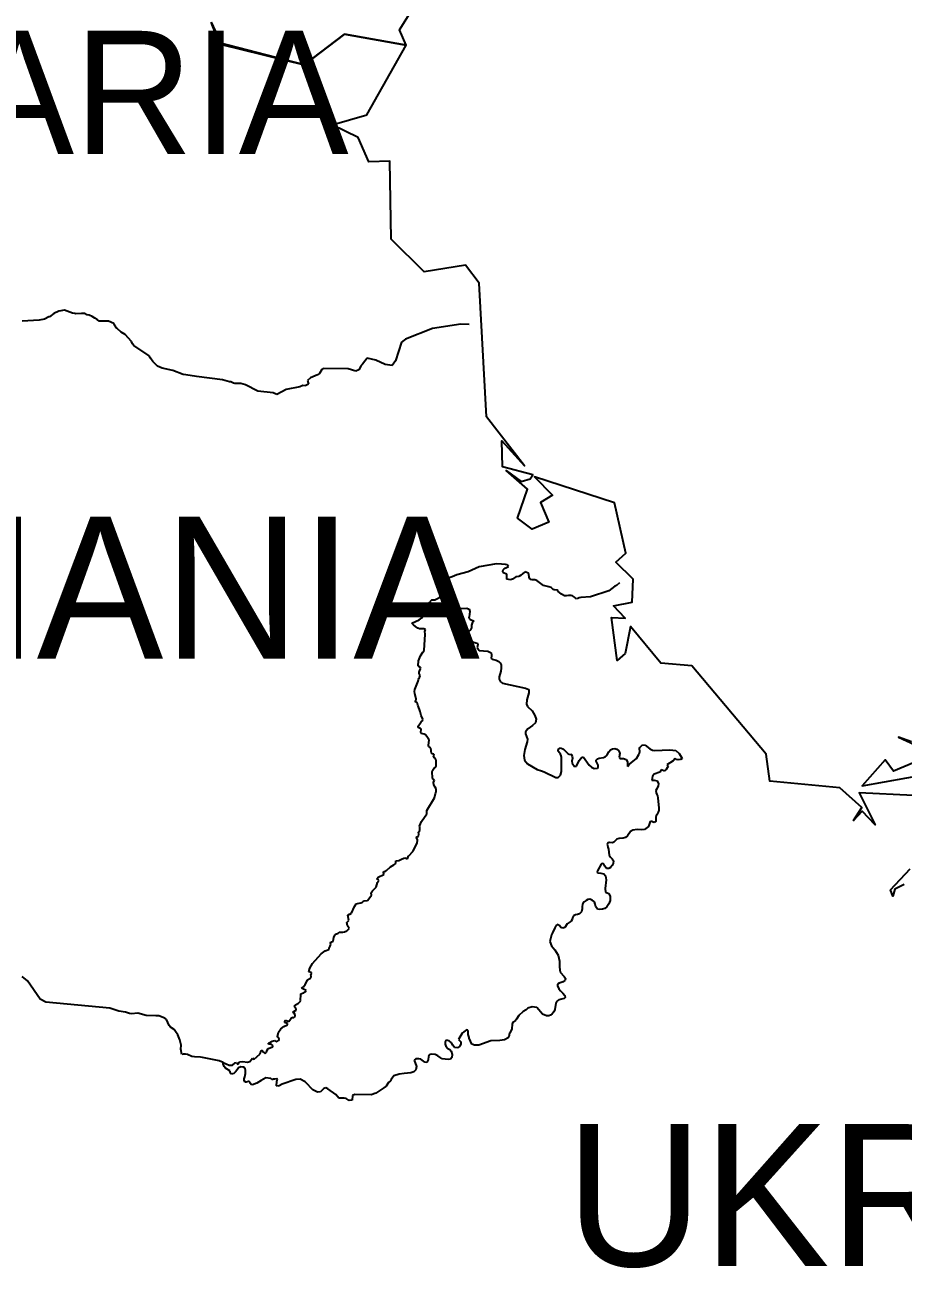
# Model space of a CAD drawing. Header units: metres. Extents: x 0 to 1325, y -1 to 773.
# Drawn here: x 754.88 to 779.62, y 187.8 to 222.82 of the extents above; entities that cross this region are included whole.
import ezdxf
from ezdxf.enums import TextEntityAlignment as Align

# ---------------------------------------------------------------- set-up
doc = ezdxf.new("R2010")
doc.units = ezdxf.units.M

msp = doc.modelspace()

# ---------------------------------------------------------------- linework, layer by layer
at = {"layer": 'CUT'}
for points in [[(760.13, 222.898), (760.42, 222.268), (762.75, 221.688), (763.89, 222.558), (765.62, 222.248), (765.44, 222.678), (765.44, 222.678), (766.41, 224.248)], [(779.91, 201.108), (778.38, 201.188), (778.83, 200.288), (778.47, 200.668), (778.22, 200.408), (778.46, 200.778), (777.84, 201.328), (775.87, 201.518), (775.76, 202.278), (773.67, 204.768), (772.8, 204.838), (771.94, 205.868), (771.79, 205.108), (771.57, 204.918), (771.41, 206.128), (771.79, 206.108), (771.46, 206.458), (771.99, 206.558), (772.02, 207.208), (771.53, 207.688), (771.81, 207.938), (771.49, 209.358), (769.24, 210.088), (769.75, 209.568), (769.41, 209.368), (769.64, 208.808), (769.17, 208.618), (768.76, 208.928), (769.04, 209.738), (768.44, 210.268), (768.86, 209.958), (769.12, 210.028), (769.19, 210.148), (768.34, 210.368), (768.32, 211.098), (768.96, 210.398), (767.89, 211.778), (767.68, 215.538), (767.3, 216.048), (766.13, 215.858), (765.2, 216.778), (765.16, 218.978), (764.57, 218.958), (764.27, 219.648), (763.54, 219.998), (764.52, 220.288), (765.62, 222.248), (763.89, 222.558), (762.75, 221.688), (760.36, 222.308), (760.13, 222.898)], [(779.86, 202.628), (779.49, 202.758), (780.51, 202.288), (779.35, 201.798), (779.12, 202.118), (778.47, 201.388), (781.61, 201.948)], [(779.65, 198.608), (779.39, 198.478), (779.33, 198.278), (779.27, 198.458), (779.82, 199.048)]]:
    msp.add_lwpolyline(points, dxfattribs=at)
at = {"layer": 'SCORE'}
for points in [[(755.7, 214.688), (755.58, 214.598)], [(755.84, 214.758), (755.7, 214.688)], [(756, 214.778), (755.84, 214.758)], [(756.08, 214.758), (756, 214.778)], [(756.23, 214.698), (756.08, 214.758)], [(756.29, 214.688), (756.23, 214.698)], [(756.31, 214.678), (756.29, 214.688)], [(756.48, 214.688), (756.31, 214.678)], [(756.56, 214.688), (756.48, 214.688)], [(756.63, 214.648), (756.56, 214.688)], [(755.29, 214.498), (754.81, 214.468)], [(755.44, 214.528), (755.29, 214.498)], [(755.56, 214.598), (755.44, 214.528)], [(755.58, 214.598), (755.56, 214.598)], [(756.7, 214.638), (756.63, 214.648)], [(756.78, 214.608), (756.7, 214.638)], [(756.86, 214.558), (756.78, 214.608)], [(756.92, 214.518), (756.86, 214.558)], [(756.98, 214.468), (756.92, 214.518)], [(757.21, 214.468), (756.98, 214.468)], [(757.24, 214.468), (757.21, 214.468)], [(757.39, 214.408), (757.24, 214.468)], [(757.47, 214.278), (757.39, 214.408)], [(767.16, 214.388), (766.37, 214.268)], [(767.4, 214.378), (767.16, 214.388)], [(757.48, 214.268), (757.47, 214.278)], [(757.6, 214.158), (757.48, 214.268)], [(757.71, 214.098), (757.6, 214.158)], [(757.89, 213.898), (757.71, 214.098)], [(765.61, 213.968), (765.49, 213.878)], [(766.37, 214.268), (765.61, 213.968)], [(757.92, 213.838), (757.89, 213.898)], [(757.95, 213.788), (757.92, 213.838)], [(758.39, 213.498), (757.95, 213.788)], [(765.49, 213.878), (765.32, 213.358)], [(758.42, 213.428), (758.39, 213.498)], [(758.49, 213.338), (758.42, 213.428)], [(758.62, 213.208), (758.49, 213.338)], [(764.53, 213.428), (764.39, 213.258)], [(764.77, 213.378), (764.53, 213.428)], [(765.03, 213.248), (764.77, 213.378)], [(765.32, 213.358), (765.23, 213.228)], [(758.75, 213.148), (758.62, 213.208)], [(759.05, 213.078), (758.75, 213.148)], [(759.34, 212.968), (759.05, 213.078)], [(759.42, 212.958), (759.34, 212.968)], [(759.72, 212.918), (759.42, 212.958)], [(760.45, 212.818), (759.72, 212.918)], [(763.13, 212.958), (762.93, 212.878)], [(763.18, 212.998), (763.13, 212.958)], [(763.25, 213.108), (763.18, 212.998)], [(763.29, 213.138), (763.25, 213.108)], [(763.99, 213.128), (763.29, 213.138)], [(764.21, 213.068), (763.99, 213.128)], [(764.29, 213.098), (764.21, 213.068)], [(764.36, 213.228), (764.29, 213.098)], [(764.39, 213.258), (764.36, 213.228)], [(765.23, 213.228), (765.03, 213.248)], [(760.58, 212.778), (760.45, 212.818)], [(760.65, 212.768), (760.58, 212.778)], [(760.69, 212.768), (760.65, 212.768)], [(760.76, 212.728), (760.69, 212.768)], [(760.8, 212.718), (760.76, 212.728)], [(760.97, 212.718), (760.8, 212.718)], [(761.1, 212.678), (760.97, 212.718)], [(761.45, 212.498), (761.1, 212.678)], [(762.63, 212.618), (762.24, 212.548)], [(762.71, 212.658), (762.63, 212.618)], [(762.8, 212.648), (762.71, 212.658)], [(762.87, 212.698), (762.8, 212.658)], [(762.8, 212.658), (762.8, 212.648)], [(762.93, 212.878), (762.85, 212.798)], [(762.85, 212.798), (762.87, 212.698)], [(761.88, 212.458), (761.45, 212.498)], [(761.98, 212.408), (761.88, 212.458)], [(762.24, 212.548), (761.98, 212.408)], [(767.05, 207.328), (766.92, 207.268)], [(767.37, 207.408), (767.05, 207.328)], [(767.68, 207.548), (767.37, 207.408)], [(768.17, 207.638), (767.68, 207.548)], [(768.31, 207.628), (768.17, 207.638)], [(768.42, 207.618), (768.31, 207.628)], [(768.35, 207.428), (768.36, 207.468)], [(768.36, 207.388), (768.35, 207.428)], [(768.36, 207.468), (768.38, 207.498)], [(768.46, 207.348), (768.36, 207.388)], [(768.38, 207.498), (768.41, 207.518)], [(768.41, 207.518), (768.51, 207.558)], [(768.47, 207.608), (768.42, 207.618)], [(768.46, 207.278), (768.46, 207.348)], [(768.51, 207.558), (768.47, 207.608)], [(768.91, 207.368), (768.84, 207.308)], [(768.98, 207.408), (768.91, 207.368)], [(769.06, 207.378), (768.98, 207.408)], [(769.08, 207.348), (769.06, 207.378)], [(769.09, 207.258), (769.08, 207.348)], [(766.7, 207.088), (766.59, 206.838)], [(766.77, 207.208), (766.7, 207.088)], [(766.86, 207.248), (766.77, 207.208)], [(766.92, 207.268), (766.86, 207.248)], [(768.46, 207.208), (768.46, 207.278)], [(768.56, 207.188), (768.46, 207.208)], [(768.62, 207.208), (768.56, 207.188)], [(768.71, 207.268), (768.62, 207.208)], [(768.8, 207.278), (768.71, 207.268)], [(768.84, 207.308), (768.8, 207.278)], [(769.11, 207.218), (769.09, 207.258)], [(769.14, 207.198), (769.11, 207.218)], [(769.17, 207.188), (769.14, 207.198)], [(769.25, 207.188), (769.17, 207.188)], [(769.3, 207.168), (769.25, 207.188)], [(769.49, 207.028), (769.3, 207.168)], [(769.64, 206.988), (769.49, 207.028)], [(769.71, 206.968), (769.64, 206.988)], [(769.76, 206.918), (769.71, 206.968)], [(771.5, 207.008), (771.33, 206.878)], [(771.55, 207.028), (771.5, 207.008)], [(771.63, 207.098), (771.55, 207.028)], [(766.34, 206.618), (766.29, 206.568)], [(766.35, 206.618), (766.34, 206.618)], [(766.43, 206.618), (766.35, 206.618)], [(766.54, 206.668), (766.43, 206.618)], [(766.61, 206.748), (766.54, 206.668)], [(766.59, 206.838), (766.61, 206.748)], [(769.79, 206.908), (769.76, 206.918)], [(769.88, 206.898), (769.79, 206.908)], [(769.9, 206.888), (769.88, 206.898)], [(769.91, 206.858), (769.9, 206.888)], [(769.94, 206.828), (769.91, 206.858)], [(770, 206.778), (769.94, 206.828)], [(770.08, 206.738), (770, 206.778)], [(770.14, 206.738), (770.08, 206.738)], [(770.2, 206.748), (770.14, 206.738)], [(770.27, 206.748), (770.2, 206.748)], [(770.31, 206.738), (770.27, 206.748)], [(770.34, 206.718), (770.31, 206.738)], [(770.37, 206.698), (770.34, 206.718)], [(770.39, 206.668), (770.37, 206.698)], [(770.42, 206.648), (770.39, 206.668)], [(770.46, 206.658), (770.42, 206.648)], [(770.5, 206.678), (770.46, 206.658)], [(770.54, 206.688), (770.5, 206.678)], [(770.82, 206.708), (770.54, 206.688)], [(771.33, 206.878), (770.82, 206.708)], [(766.16, 206.268), (766.17, 206.418)], [(766.16, 206.258), (766.16, 206.268)], [(766.17, 206.418), (766.19, 206.468)], [(766.19, 206.468), (766.29, 206.568)], [(766.29, 206.568), (766.3, 206.538)], [(766.3, 206.538), (766.32, 206.478)], [(766.32, 206.478), (766.35, 206.428)], [(766.35, 206.428), (766.36, 206.428)], [(766.36, 206.428), (766.55, 206.298)], [(766.55, 206.298), (766.81, 206.318)], [(766.81, 206.318), (767.09, 206.378)], [(767.09, 206.378), (767.33, 206.388)], [(767.33, 206.388), (767.4, 206.358)], [(767.4, 206.358), (767.42, 206.298)], [(767.42, 206.298), (767.4, 206.148)], [(765.78, 205.968), (765.99, 206.058)], [(765.83, 205.918), (765.78, 205.968)], [(765.89, 205.868), (765.83, 205.918)], [(765.99, 206.058), (766.07, 206.118)], [(766.07, 206.118), (766.14, 206.218)], [(766.14, 206.218), (766.15, 206.248)], [(766.15, 206.248), (766.16, 206.258)], [(767.4, 206.148), (767.39, 206.138)], [(767.39, 206.138), (767.39, 206.128)], [(767.39, 206.128), (767.41, 206.088)], [(767.41, 206.088), (767.43, 206.068)], [(767.43, 206.068), (767.53, 206.028)], [(767.48, 205.968), (767.46, 205.908)], [(767.53, 206.028), (767.48, 205.968)], [(765.95, 205.828), (765.89, 205.868)], [(766, 205.808), (765.95, 205.828)], [(766.12, 205.808), (766, 205.808)], [(766.17, 205.788), (766.12, 205.808)], [(766.13, 205.198), (766.16, 205.658)], [(766.15, 205.728), (766.17, 205.788)], [(766.16, 205.658), (766.15, 205.728)], [(767.33, 205.708), (767.3, 205.668)], [(767.3, 205.668), (767.33, 205.618)], [(767.39, 205.738), (767.33, 205.708)], [(767.33, 205.618), (767.41, 205.508)], [(767.44, 205.778), (767.39, 205.738)], [(767.46, 205.838), (767.44, 205.778)], [(767.46, 205.908), (767.46, 205.838)], [(767.41, 205.508), (767.45, 205.468)], [(767.45, 205.468), (767.52, 205.428)], [(767.52, 205.428), (767.62, 205.398)], [(767.62, 205.398), (767.64, 205.368)], [(767.63, 205.318), (767.62, 205.278)], [(767.62, 205.278), (767.68, 205.198)], [(767.64, 205.368), (767.63, 205.318)], [(765.96, 204.768), (765.97, 204.908)], [(765.97, 204.908), (766.03, 205.048)], [(766.03, 205.048), (766.09, 205.148)], [(766.09, 205.148), (766.13, 205.198)], [(767.68, 205.198), (767.92, 205.178)], [(767.92, 205.178), (768.02, 205.128)], [(768.02, 205.128), (768.03, 205.078)], [(768.03, 205.028), (768.02, 204.988)], [(768.02, 204.988), (768.02, 204.968)], [(768.02, 204.968), (768.05, 204.948)], [(768.03, 205.078), (768.03, 205.028)], [(768.05, 204.948), (768.16, 204.928)], [(768.16, 204.928), (768.23, 204.888)], [(768.23, 204.888), (768.27, 204.848)], [(765.98, 204.748), (765.96, 204.768)], [(766.03, 204.718), (765.98, 204.748)], [(765.99, 204.588), (766, 204.618)], [(765.99, 204.548), (765.99, 204.588)], [(766.01, 204.508), (765.99, 204.548)], [(766, 204.618), (766.03, 204.678)], [(766.04, 204.688), (766.03, 204.718)], [(766.03, 204.678), (766.04, 204.688)], [(768.29, 204.618), (768.24, 204.458)], [(768.27, 204.848), (768.3, 204.788)], [(768.3, 204.698), (768.29, 204.618)], [(768.3, 204.788), (768.3, 204.698)], [(765.87, 204.098), (765.96, 204.328)], [(765.96, 204.328), (765.97, 204.378)], [(765.97, 204.378), (765.98, 204.408)], [(765.98, 204.408), (766, 204.438)], [(766, 204.438), (766.02, 204.478)], [(766.02, 204.478), (766.01, 204.508)], [(768.24, 204.458), (768.24, 204.388)], [(768.24, 204.388), (768.28, 204.318)], [(768.28, 204.318), (768.34, 204.278)], [(768.34, 204.278), (768.99, 204.138)], [(765.86, 204.038), (765.87, 204.098)], [(765.87, 203.988), (765.86, 204.038)], [(765.91, 203.828), (765.87, 203.988)], [(765.91, 203.798), (765.91, 203.828)], [(768.99, 204.138), (769.08, 204.098)], [(769.08, 204.008), (769.02, 203.808)], [(769.08, 204.098), (769.08, 204.008)], [(765.89, 203.788), (765.91, 203.798)], [(765.89, 203.768), (765.89, 203.788)], [(765.9, 203.738), (765.89, 203.768)], [(765.93, 203.728), (765.9, 203.738)], [(765.95, 203.658), (765.93, 203.728)], [(765.96, 203.638), (765.95, 203.658)], [(766.02, 203.478), (765.96, 203.638)], [(766.05, 203.368), (766.02, 203.478)], [(769.02, 203.808), (769.01, 203.688)], [(769.01, 203.688), (769.04, 203.618)], [(769.04, 203.618), (769.17, 203.498)], [(769.17, 203.498), (769.25, 203.368)], [(765.96, 203.068), (766.03, 203.158)], [(766.03, 203.158), (766.05, 203.188)], [(766.09, 203.258), (766.05, 203.368)], [(766.05, 203.188), (766.08, 203.218)], [(766.08, 203.218), (766.09, 203.258)], [(769.27, 203.158), (769.18, 203.088)], [(769.25, 203.368), (769.29, 203.258)], [(769.29, 203.258), (769.27, 203.158)], [(765.96, 203.028), (765.96, 203.068)], [(766, 203.008), (765.96, 203.028)], [(766.04, 202.998), (766, 203.008)], [(766.05, 202.968), (766.04, 202.998)], [(766.04, 202.898), (766.05, 202.968)], [(766.05, 202.858), (766.04, 202.898)], [(766.09, 202.848), (766.05, 202.858)], [(766.13, 202.838), (766.09, 202.848)], [(766.17, 202.818), (766.13, 202.838)], [(766.21, 202.778), (766.17, 202.818)], [(766.26, 202.688), (766.21, 202.778)], [(769.05, 202.988), (768.99, 202.908)], [(768.99, 202.908), (768.99, 202.848)], [(768.99, 202.848), (769.01, 202.778)], [(769.01, 202.778), (769.04, 202.698)], [(769.18, 203.088), (769.05, 202.988)], [(766.25, 202.518), (766.26, 202.608)], [(766.26, 202.488), (766.25, 202.518)], [(766.27, 202.668), (766.26, 202.688)], [(766.26, 202.608), (766.27, 202.668)], [(766.3, 202.468), (766.26, 202.488)], [(766.32, 202.448), (766.3, 202.468)], [(766.34, 202.308), (766.32, 202.448)], [(769.03, 202.628), (768.97, 202.408)], [(769.04, 202.698), (769.03, 202.628)], [(769.91, 202.408), (769.97, 202.458)], [(769.97, 202.458), (770.06, 202.418)], [(770.06, 202.418), (770.19, 202.288)], [(771.38, 202.398), (771.44, 202.428)], [(771.44, 202.428), (771.5, 202.438)], [(771.5, 202.438), (771.56, 202.418)], [(771.56, 202.418), (771.61, 202.368)], [(772.2, 202.438), (772.21, 202.468)], [(772.21, 202.348), (772.2, 202.438)], [(772.21, 202.468), (772.28, 202.538)], [(772.28, 202.538), (772.36, 202.528)], [(772.36, 202.528), (772.49, 202.428)], [(772.49, 202.428), (772.56, 202.388)], [(766.36, 202.288), (766.34, 202.308)], [(766.39, 202.278), (766.36, 202.288)], [(766.4, 202.278), (766.39, 202.278)], [(766.39, 202.188), (766.41, 202.248)], [(766.44, 202.168), (766.39, 202.188)], [(766.41, 202.248), (766.4, 202.278)], [(766.46, 202.128), (766.44, 202.168)], [(766.47, 202.088), (766.46, 202.128)], [(766.47, 201.948), (766.47, 202.088)], [(768.97, 202.408), (768.94, 202.238)], [(768.94, 202.238), (768.96, 202.108)], [(768.96, 202.108), (769.04, 202.008)], [(769.91, 202.358), (769.91, 202.408)], [(769.94, 202.318), (769.91, 202.358)], [(769.97, 202.278), (769.94, 202.318)], [(769.99, 202.228), (769.97, 202.278)], [(770, 202.178), (769.99, 202.228)], [(770, 201.788), (770, 202.178)], [(770.19, 202.288), (770.23, 202.268)], [(770.23, 202.268), (770.26, 202.278)], [(770.26, 202.278), (770.28, 202.268)], [(770.28, 202.268), (770.3, 202.208)], [(770.31, 202.168), (770.29, 202.078)], [(770.29, 202.078), (770.3, 202.018)], [(770.3, 202.208), (770.31, 202.168)], [(770.42, 201.938), (770.5, 202.098)], [(770.5, 202.098), (770.57, 202.188)], [(770.57, 202.188), (770.62, 202.188)], [(770.62, 202.188), (770.78, 201.968)], [(770.98, 202.108), (771.01, 202.148)], [(770.98, 202.078), (770.98, 202.108)], [(770.99, 202.038), (770.98, 202.078)], [(771.01, 202.148), (771.06, 202.168)], [(771.06, 202.168), (771.18, 202.178)], [(771.18, 202.178), (771.23, 202.198)], [(771.23, 202.198), (771.28, 202.238)], [(771.28, 202.238), (771.33, 202.338)], [(771.33, 202.338), (771.38, 202.398)], [(771.61, 202.368), (771.64, 202.298)], [(771.64, 202.298), (771.62, 202.188)], [(771.62, 202.188), (771.64, 202.158)], [(771.64, 202.158), (771.75, 202.158)], [(771.75, 202.158), (771.82, 202.128)], [(771.82, 202.128), (771.86, 202.058)], [(771.91, 201.998), (772.11, 202.158)], [(772.11, 202.158), (772.18, 202.268)], [(772.18, 202.268), (772.2, 202.308)], [(772.2, 202.308), (772.21, 202.348)], [(772.56, 202.388), (772.62, 202.378)], [(772.62, 202.378), (773.05, 202.398)], [(773.14, 202.088), (772.97, 201.978)], [(773.05, 202.398), (773.22, 202.378)], [(773.2, 202.158), (773.14, 202.088)], [(773.24, 202.128), (773.2, 202.158)], [(773.22, 202.378), (773.31, 202.298)], [(773.29, 202.118), (773.24, 202.128)], [(773.35, 202.128), (773.29, 202.118)], [(773.31, 202.298), (773.4, 202.158)], [(773.4, 202.158), (773.35, 202.128)], [(766.36, 201.778), (766.37, 201.818)], [(766.37, 201.608), (766.36, 201.778)], [(766.37, 201.818), (766.42, 201.898)], [(766.42, 201.898), (766.43, 201.908)], [(766.43, 201.908), (766.45, 201.908)], [(766.45, 201.908), (766.46, 201.908)], [(766.46, 201.908), (766.47, 201.948)], [(769.04, 202.008), (769.31, 201.848)], [(769.31, 201.848), (769.44, 201.808)], [(769.44, 201.808), (769.51, 201.778)], [(769.51, 201.778), (769.84, 201.618)], [(769.97, 201.688), (770, 201.788)], [(770.3, 202.018), (770.37, 201.928)], [(770.37, 201.928), (770.42, 201.938)], [(770.78, 201.968), (770.84, 201.908)], [(770.84, 201.908), (770.92, 201.868)], [(770.92, 201.868), (771.01, 201.878)], [(771.01, 202.008), (770.99, 202.038)], [(771.03, 201.968), (771.01, 202.008)], [(771.01, 201.878), (771.03, 201.908)], [(771.03, 201.938), (771.03, 201.968)], [(771.03, 201.908), (771.03, 201.938)], [(771.86, 202.058), (771.86, 201.928)], [(771.86, 201.928), (771.91, 201.998)], [(772.77, 201.768), (772.61, 201.708)], [(772.78, 201.778), (772.77, 201.768)], [(772.8, 201.828), (772.78, 201.778)], [(772.81, 201.838), (772.8, 201.828)], [(772.83, 201.828), (772.81, 201.838)], [(772.88, 201.808), (772.83, 201.828)], [(772.9, 201.808), (772.88, 201.808)], [(772.93, 201.828), (772.9, 201.808)], [(772.95, 201.848), (772.93, 201.828)], [(773, 201.938), (772.95, 201.848)], [(772.97, 201.978), (773, 201.938)], [(766.38, 201.568), (766.37, 201.608)], [(766.42, 201.548), (766.38, 201.568)], [(766.39, 201.478), (766.42, 201.548)], [(766.4, 201.408), (766.39, 201.478)], [(766.44, 201.348), (766.4, 201.408)], [(769.84, 201.618), (769.91, 201.618)], [(769.91, 201.618), (769.97, 201.688)], [(772.56, 201.658), (772.54, 201.548)], [(772.54, 201.548), (772.61, 201.548)], [(772.61, 201.708), (772.56, 201.658)], [(772.61, 201.548), (772.69, 201.528)], [(772.72, 201.388), (772.68, 201.298)], [(772.69, 201.528), (772.73, 201.438)], [(772.73, 201.438), (772.72, 201.388)], [(766.21, 200.688), (766.42, 201.048)], [(766.42, 201.048), (766.45, 201.168)], [(766.47, 201.298), (766.44, 201.348)], [(766.45, 201.168), (766.46, 201.188)], [(766.46, 201.188), (766.47, 201.238)], [(766.47, 201.238), (766.47, 201.298)], [(772.68, 201.298), (772.66, 201.248)], [(772.66, 201.248), (772.67, 201.188)], [(772.67, 201.188), (772.68, 201.138)], [(772.68, 201.138), (772.7, 201.098)], [(772.7, 201.098), (772.71, 201.048)], [(772.71, 201.048), (772.74, 200.758)], [(766.21, 200.598), (766.21, 200.688)], [(772.74, 200.668), (772.72, 200.638)], [(772.74, 200.758), (772.74, 200.668)], [(766, 200.248), (766.06, 200.378)], [(766.06, 200.378), (766.21, 200.598)], [(772.49, 200.348), (772.46, 200.268)], [(772.51, 200.378), (772.49, 200.348)], [(772.54, 200.378), (772.51, 200.378)], [(772.58, 200.358), (772.54, 200.378)], [(772.61, 200.348), (772.58, 200.358)], [(772.65, 200.368), (772.61, 200.348)], [(772.66, 200.398), (772.65, 200.368)], [(772.67, 200.538), (772.66, 200.498)], [(772.66, 200.498), (772.66, 200.398)], [(772.68, 200.568), (772.67, 200.538)], [(772.72, 200.638), (772.68, 200.568)], [(765.91, 199.938), (765.97, 199.968)], [(765.97, 200.078), (766.01, 200.128)], [(765.98, 200.018), (765.97, 200.078)], [(765.97, 199.968), (765.98, 200.018)], [(766.01, 200.218), (766, 200.248)], [(766.01, 200.158), (766.01, 200.218)], [(766.01, 200.128), (766.01, 200.158)], [(771.86, 199.978), (771.8, 199.928)], [(771.94, 200.098), (771.86, 199.978)], [(772.01, 200.138), (771.94, 200.098)], [(772.13, 200.158), (772.01, 200.138)], [(772.24, 200.148), (772.13, 200.158)], [(772.34, 200.158), (772.24, 200.148)], [(772.45, 200.238), (772.34, 200.158)], [(772.46, 200.268), (772.45, 200.238)], [(765.81, 199.538), (765.86, 199.618)], [(765.86, 199.618), (765.93, 199.778)], [(765.94, 199.868), (765.91, 199.938)], [(765.93, 199.778), (765.94, 199.848)], [(765.94, 199.848), (765.94, 199.868)], [(771.32, 199.788), (771.29, 199.738)], [(771.29, 199.738), (771.3, 199.668)], [(771.3, 199.668), (771.3, 199.658)], [(771.3, 199.658), (771.32, 199.598)], [(771.35, 199.788), (771.32, 199.788)], [(771.44, 199.778), (771.35, 199.788)], [(771.47, 199.798), (771.44, 199.778)], [(771.53, 199.858), (771.47, 199.798)], [(771.56, 199.878), (771.53, 199.858)], [(771.62, 199.898), (771.56, 199.878)], [(771.74, 199.908), (771.62, 199.898)], [(771.8, 199.928), (771.74, 199.908)], [(765.33, 199.268), (765.42, 199.278)], [(765.33, 199.198), (765.33, 199.268)], [(765.42, 199.278), (765.51, 199.328)], [(765.51, 199.328), (765.59, 199.358)], [(765.59, 199.358), (765.66, 199.328)], [(765.66, 199.328), (765.69, 199.408)], [(765.69, 199.408), (765.7, 199.408)], [(765.7, 199.408), (765.81, 199.538)], [(771.32, 199.598), (771.34, 199.428)], [(771.34, 199.428), (771.38, 199.378)], [(771.38, 199.378), (771.43, 199.328)], [(771.43, 199.328), (771.46, 199.268)], [(771.46, 199.268), (771.45, 199.198)], [(764.98, 198.948), (765, 198.968)], [(765, 198.918), (764.98, 198.948)], [(765, 198.968), (765.03, 198.968)], [(765, 198.888), (765, 198.918)], [(765.03, 198.968), (765.07, 198.998)], [(765.07, 198.998), (765.18, 199.098)], [(765.18, 199.098), (765.28, 199.158)], [(765.28, 199.158), (765.33, 199.198)], [(771, 198.978), (770.99, 198.958)], [(770.99, 198.958), (771, 198.948)], [(771.01, 198.988), (771, 198.978)], [(771, 198.948), (771.01, 198.938)], [(771.12, 199.178), (771.01, 198.988)], [(771.01, 198.938), (771.11, 198.928)], [(771.11, 198.928), (771.19, 198.908)], [(771.15, 199.198), (771.12, 199.178)], [(771.19, 199.178), (771.15, 199.198)], [(771.22, 199.118), (771.19, 199.178)], [(771.19, 198.908), (771.24, 198.848)], [(771.27, 199.058), (771.22, 199.118)], [(771.33, 199.058), (771.27, 199.058)], [(771.38, 199.088), (771.33, 199.058)], [(771.43, 199.138), (771.38, 199.088)], [(771.45, 199.198), (771.43, 199.138)], [(764.78, 198.528), (764.82, 198.658)], [(764.8, 198.758), (764.84, 198.808)], [(764.84, 198.748), (764.8, 198.758)], [(764.82, 198.658), (764.83, 198.658)], [(764.83, 198.658), (764.84, 198.698)], [(764.84, 198.808), (765, 198.888)], [(764.85, 198.728), (764.84, 198.748)], [(764.84, 198.698), (764.85, 198.728)], [(771.26, 198.738), (771.23, 198.488)], [(771.24, 198.848), (771.26, 198.738)], [(764.57, 198.198), (764.65, 198.308)], [(764.64, 198.368), (764.68, 198.428)], [(764.65, 198.308), (764.64, 198.368)], [(764.68, 198.428), (764.78, 198.528)], [(771.23, 198.488), (771.24, 198.388)], [(771.24, 198.388), (771.33, 198.348)], [(771.33, 198.348), (771.37, 198.268)], [(771.37, 198.268), (771.37, 198.158)], [(764.08, 197.798), (764.17, 197.988)], [(764.17, 197.988), (764.22, 198.058)], [(764.22, 198.058), (764.25, 198.068)], [(764.25, 198.068), (764.35, 198.088)], [(764.35, 198.088), (764.39, 198.108)], [(764.39, 198.108), (764.41, 198.128)], [(764.41, 198.128), (764.44, 198.148)], [(764.44, 198.148), (764.54, 198.158)], [(764.54, 198.158), (764.57, 198.198)], [(770.58, 197.918), (770.56, 197.838)], [(770.59, 198.048), (770.58, 197.978)], [(770.58, 197.978), (770.58, 197.918)], [(770.6, 198.068), (770.59, 198.048)], [(770.64, 198.118), (770.6, 198.068)], [(770.69, 198.158), (770.64, 198.118)], [(770.74, 198.178), (770.69, 198.158)], [(770.8, 198.188), (770.74, 198.178)], [(770.86, 198.168), (770.8, 198.188)], [(770.93, 198.118), (770.86, 198.168)], [(770.95, 198.048), (770.93, 198.118)], [(770.97, 197.978), (770.95, 198.048)], [(771.01, 197.908), (770.97, 197.978)], [(771.08, 197.898), (771.01, 197.908)], [(771.15, 197.908), (771.08, 197.898)], [(771.22, 197.928), (771.15, 197.908)], [(771.28, 197.978), (771.22, 197.928)], [(771.33, 198.058), (771.28, 197.978)], [(771.37, 198.158), (771.33, 198.058)], [(763.95, 197.538), (764.01, 197.588)], [(763.96, 197.488), (763.95, 197.538)], [(763.98, 197.738), (764.03, 197.768)], [(764.01, 197.588), (763.98, 197.738)], [(764.03, 197.768), (764.04, 197.768)], [(764.04, 197.768), (764.08, 197.798)], [(770.27, 197.568), (770.16, 197.498)], [(770.3, 197.618), (770.27, 197.568)], [(770.31, 197.668), (770.3, 197.618)], [(770.34, 197.718), (770.31, 197.668)], [(770.39, 197.748), (770.34, 197.718)], [(770.45, 197.758), (770.39, 197.748)], [(770.51, 197.778), (770.45, 197.758)], [(770.56, 197.838), (770.51, 197.778)], [(763.59, 197.118), (763.62, 197.188)], [(763.62, 197.188), (763.66, 197.218)], [(763.66, 197.218), (763.69, 197.228)], [(763.69, 197.228), (763.71, 197.238)], [(763.71, 197.238), (763.72, 197.248)], [(763.72, 197.248), (763.74, 197.258)], [(763.74, 197.258), (763.84, 197.258)], [(763.84, 197.258), (763.89, 197.268)], [(763.89, 197.268), (763.95, 197.298)], [(763.95, 197.298), (763.99, 197.338)], [(763.97, 197.438), (763.96, 197.488)], [(763.99, 197.408), (763.97, 197.438)], [(764.02, 197.378), (763.99, 197.408)], [(763.99, 197.338), (764.02, 197.378)], [(769.72, 197.188), (769.67, 196.998)], [(769.74, 197.228), (769.72, 197.188)], [(769.75, 197.248), (769.74, 197.228)], [(769.81, 197.388), (769.75, 197.248)], [(769.84, 197.438), (769.81, 197.388)], [(769.91, 197.478), (769.84, 197.438)], [(769.94, 197.448), (769.91, 197.478)], [(769.98, 197.398), (769.94, 197.448)], [(770.04, 197.378), (769.98, 197.398)], [(770.09, 197.398), (770.04, 197.378)], [(770.16, 197.498), (770.09, 197.398)], [(763.46, 196.808), (763.48, 196.868)], [(763.46, 196.788), (763.46, 196.808)], [(763.48, 196.868), (763.49, 196.898)], [(763.49, 196.958), (763.5, 196.978)], [(763.5, 196.918), (763.49, 196.958)], [(763.49, 196.898), (763.5, 196.918)], [(763.5, 196.978), (763.52, 196.988)], [(763.52, 196.988), (763.56, 196.998)], [(763.56, 196.998), (763.57, 196.998)], [(763.57, 196.998), (763.59, 197.118)], [(769.67, 196.998), (769.72, 196.878)], [(769.72, 196.878), (769.81, 196.768)], [(762.99, 196.378), (763.23, 196.648)], [(763.23, 196.648), (763.34, 196.738)], [(763.34, 196.738), (763.45, 196.778)], [(763.45, 196.778), (763.46, 196.788)], [(769.81, 196.768), (769.91, 196.618)], [(769.91, 196.618), (769.94, 196.448)], [(762.88, 196.148), (762.91, 196.248)], [(762.96, 196.128), (762.88, 196.148)], [(762.91, 196.248), (762.99, 196.378)], [(762.96, 196.098), (762.96, 196.128)], [(769.94, 196.448), (769.94, 196.278)], [(769.94, 196.278), (769.96, 196.138)], [(769.96, 196.138), (770.07, 196.018)], [(754.96, 195.888), (754.81, 196.018)], [(755.32, 195.378), (754.96, 195.888)], [(762.73, 195.718), (762.78, 195.788)], [(762.78, 195.788), (762.82, 195.858)], [(762.82, 195.858), (762.84, 195.898)], [(762.84, 195.898), (762.85, 195.918)], [(762.85, 195.918), (762.91, 195.958)], [(762.91, 195.958), (762.93, 195.968)], [(762.93, 195.968), (762.94, 195.978)], [(762.94, 196.068), (762.96, 196.098)], [(762.95, 196.018), (762.94, 196.068)], [(762.94, 195.978), (762.95, 196.018)], [(769.93, 195.828), (769.89, 195.798)], [(769.89, 195.798), (769.89, 195.748)], [(770.05, 195.868), (769.93, 195.828)], [(770.1, 195.908), (770.05, 195.868)], [(770.07, 196.018), (770.11, 195.958)], [(770.11, 195.958), (770.1, 195.908)], [(762.65, 195.348), (762.66, 195.498)], [(762.66, 195.528), (762.7, 195.548)], [(762.66, 195.498), (762.66, 195.528)], [(762.68, 195.688), (762.73, 195.718)], [(762.81, 195.618), (762.68, 195.688)], [(762.7, 195.548), (762.74, 195.558)], [(762.74, 195.558), (762.78, 195.578)], [(762.78, 195.578), (762.81, 195.618)], [(769.89, 195.748), (769.92, 195.668)], [(769.92, 195.668), (769.97, 195.608)], [(769.97, 195.608), (770.04, 195.548)], [(770.04, 195.548), (770.09, 195.478)], [(770.1, 195.418), (770.07, 195.398)], [(770.09, 195.478), (770.1, 195.418)], [(755.48, 195.288), (755.32, 195.378)], [(757.28, 195.118), (755.48, 195.288)], [(757.53, 195.038), (757.28, 195.118)], [(762.43, 195.008), (762.51, 195.058)], [(762.47, 195.178), (762.51, 195.218)], [(762.53, 195.098), (762.47, 195.178)], [(762.51, 195.218), (762.59, 195.258)], [(762.51, 195.058), (762.53, 195.068)], [(762.53, 195.078), (762.53, 195.098)], [(762.53, 195.068), (762.53, 195.078)], [(762.59, 195.258), (762.66, 195.328)], [(762.66, 195.328), (762.65, 195.348)], [(769, 195.078), (768.92, 195.028)], [(769.05, 195.118), (769, 195.078)], [(769.17, 195.158), (769.05, 195.118)], [(769.3, 195.138), (769.17, 195.158)], [(769.46, 194.948), (769.3, 195.138)], [(769.81, 195.088), (769.78, 195.018)], [(769.84, 195.258), (769.81, 195.088)], [(769.87, 195.318), (769.84, 195.258)], [(769.92, 195.358), (769.87, 195.318)], [(770.07, 195.398), (769.92, 195.358)], [(757.72, 195.008), (757.53, 195.038)], [(757.83, 194.968), (757.72, 195.008)], [(757.89, 194.958), (757.83, 194.968)], [(758.07, 194.978), (757.89, 194.958)], [(758.3, 194.918), (758.07, 194.978)], [(758.57, 194.908), (758.3, 194.918)], [(758.66, 194.908), (758.57, 194.908)], [(758.83, 194.838), (758.66, 194.908)], [(758.87, 194.798), (758.83, 194.838)], [(758.95, 194.638), (758.87, 194.798)], [(762.2, 194.718), (762.21, 194.738)], [(762.28, 194.688), (762.2, 194.718)], [(762.21, 194.758), (762.22, 194.768)], [(762.21, 194.738), (762.21, 194.758)], [(762.22, 194.768), (762.23, 194.788)], [(762.23, 194.788), (762.32, 194.748)], [(762.32, 194.748), (762.37, 194.808)], [(762.37, 194.808), (762.4, 194.868)], [(762.4, 194.868), (762.45, 194.848)], [(762.47, 194.978), (762.43, 195.008)], [(762.45, 194.848), (762.5, 194.888)], [(762.5, 194.938), (762.47, 194.978)], [(762.5, 194.888), (762.5, 194.938)], [(768.64, 194.728), (768.62, 194.698)], [(768.7, 194.778), (768.64, 194.728)], [(768.73, 194.808), (768.7, 194.778)], [(768.8, 194.918), (768.73, 194.808)], [(768.92, 195.028), (768.8, 194.918)], [(769.58, 194.908), (769.46, 194.948)], [(769.64, 194.908), (769.58, 194.908)], [(769.69, 194.928), (769.64, 194.908)], [(769.74, 194.958), (769.69, 194.928)], [(769.78, 195.018), (769.74, 194.958)], [(758.99, 194.588), (758.95, 194.638)], [(759.09, 194.518), (758.99, 194.588)], [(759.13, 194.468), (759.09, 194.518)], [(759.19, 194.368), (759.13, 194.468)], [(759.25, 194.228), (759.19, 194.368)], [(762, 194.328), (762.03, 194.448)], [(762.03, 194.448), (762.09, 194.538)], [(762.09, 194.538), (762.18, 194.608)], [(762.18, 194.608), (762.28, 194.648)], [(762.28, 194.648), (762.28, 194.688)], [(767.2, 194.418), (767.1, 194.238)], [(767.25, 194.458), (767.2, 194.418)], [(767.32, 194.508), (767.25, 194.458)], [(767.36, 194.498), (767.32, 194.508)], [(767.37, 194.458), (767.36, 194.498)], [(767.37, 194.378), (767.37, 194.458)], [(767.4, 194.298), (767.37, 194.378)], [(768.53, 194.358), (768.52, 194.318)], [(768.54, 194.418), (768.53, 194.388)], [(768.53, 194.388), (768.53, 194.358)], [(768.6, 194.538), (768.54, 194.418)], [(768.61, 194.668), (768.6, 194.538)], [(768.62, 194.698), (768.61, 194.668)], [(759.29, 194.078), (759.25, 194.228)], [(759.28, 193.968), (759.29, 194.078)], [(761.74, 193.988), (761.87, 194.028)], [(761.75, 194.138), (761.85, 194.188)], [(761.75, 194.108), (761.75, 194.138)], [(761.82, 194.108), (761.75, 194.108)], [(761.87, 194.068), (761.82, 194.108)], [(761.85, 194.188), (761.92, 194.208)], [(761.87, 194.028), (761.87, 194.068)], [(761.92, 194.208), (761.97, 194.178)], [(761.97, 194.178), (762, 194.188)], [(762.01, 194.308), (762, 194.328)], [(762, 194.188), (762.03, 194.208)], [(762.05, 194.258), (762.01, 194.308)], [(762.03, 194.208), (762.05, 194.238)], [(762.05, 194.238), (762.05, 194.258)], [(766.76, 194.218), (766.72, 194.178)], [(766.72, 194.178), (766.72, 194.108)], [(766.72, 194.108), (766.74, 194.048)], [(766.74, 194.048), (766.8, 193.988)], [(766.84, 194.198), (766.76, 194.218)], [(766.9, 194.148), (766.84, 194.198)], [(766.94, 194.078), (766.9, 194.148)], [(766.99, 194.018), (766.94, 194.078)], [(767.07, 194.008), (766.99, 194.018)], [(767.13, 194.038), (767.07, 194.008)], [(767.1, 194.238), (767.16, 194.178)], [(767.16, 194.108), (767.13, 194.038)], [(767.16, 194.178), (767.16, 194.108)], [(767.4, 194.278), (767.4, 194.298)], [(767.47, 194.108), (767.4, 194.278)], [(767.55, 194.078), (767.47, 194.108)], [(767.67, 194.078), (767.55, 194.078)], [(768.01, 194.198), (767.67, 194.078)], [(768.26, 194.208), (768.01, 194.198)], [(768.39, 194.228), (768.26, 194.208)], [(768.5, 194.288), (768.39, 194.228)], [(768.52, 194.318), (768.5, 194.288)], [(759.31, 193.818), (759.28, 193.968)], [(759.34, 193.828), (759.31, 193.818)], [(759.41, 193.828), (759.34, 193.828)], [(759.47, 193.818), (759.41, 193.828)], [(759.59, 193.758), (759.47, 193.818)], [(759.66, 193.748), (759.59, 193.758)], [(759.83, 193.738), (759.66, 193.748)], [(759.89, 193.728), (759.83, 193.738)], [(760.36, 193.638), (759.89, 193.728)], [(761.22, 193.618), (761.3, 193.718)], [(761.3, 193.718), (761.34, 193.688)], [(761.34, 193.688), (761.5, 193.828)], [(761.5, 193.828), (761.52, 193.868)], [(761.52, 193.868), (761.54, 193.938)], [(761.54, 193.938), (761.57, 193.928)], [(761.57, 193.928), (761.61, 193.878)], [(761.61, 193.878), (761.65, 193.848)], [(761.65, 193.848), (761.69, 193.878)], [(761.69, 193.878), (761.71, 193.938)], [(761.71, 193.938), (761.74, 193.988)], [(765.9, 193.698), (765.85, 193.658)], [(765.85, 193.658), (765.92, 193.478)], [(765.98, 193.698), (765.9, 193.698)], [(766.04, 193.688), (765.98, 193.698)], [(766.15, 193.598), (766.04, 193.688)], [(766.24, 193.668), (766.21, 193.588)], [(766.25, 193.758), (766.24, 193.668)], [(766.29, 193.818), (766.25, 193.758)], [(766.35, 193.828), (766.29, 193.818)], [(766.44, 193.818), (766.35, 193.828)], [(766.52, 193.778), (766.44, 193.818)], [(766.58, 193.728), (766.52, 193.778)], [(766.64, 193.698), (766.58, 193.728)], [(766.81, 193.678), (766.64, 193.698)], [(766.8, 193.988), (766.85, 193.958)], [(766.87, 193.688), (766.81, 193.678)], [(766.85, 193.958), (766.89, 193.908)], [(766.91, 193.728), (766.87, 193.688)], [(766.89, 193.908), (766.92, 193.818)], [(766.92, 193.818), (766.91, 193.728)], [(760.47, 193.588), (760.36, 193.638)], [(760.47, 193.558), (760.47, 193.588)], [(760.47, 193.588), (760.64, 193.518)], [(760.5, 193.478), (760.47, 193.558)], [(760.54, 193.428), (760.5, 193.478)], [(760.66, 193.358), (760.54, 193.428)], [(760.64, 193.518), (760.73, 193.518)], [(760.68, 193.298), (760.66, 193.358)], [(760.73, 193.518), (760.81, 193.578)], [(760.82, 193.328), (760.77, 193.278)], [(760.81, 193.578), (760.85, 193.588)], [(760.86, 193.388), (760.82, 193.328)], [(760.85, 193.588), (760.89, 193.538)], [(760.9, 193.438), (760.86, 193.388)], [(760.89, 193.538), (760.93, 193.608)], [(760.97, 193.468), (760.9, 193.438)], [(760.93, 193.608), (761.01, 193.618)], [(761.04, 193.458), (760.97, 193.468)], [(761.01, 193.618), (761.16, 193.598)], [(761.09, 193.428), (761.04, 193.458)], [(761.1, 193.368), (761.09, 193.428)], [(761.1, 193.278), (761.1, 193.368)], [(761.16, 193.598), (761.22, 193.618)], [(765.84, 193.328), (765.76, 193.298)], [(765.9, 193.388), (765.84, 193.328)], [(765.92, 193.478), (765.9, 193.388)], [(766.21, 193.588), (766.15, 193.598)], [(760.7, 193.258), (760.68, 193.298)], [(760.77, 193.278), (760.7, 193.258)], [(761.06, 193.128), (761.08, 193.188)], [(761.06, 193.088), (761.06, 193.128)], [(761.09, 193.038), (761.06, 193.088)], [(761.08, 193.188), (761.1, 193.278)], [(761.12, 193.038), (761.09, 193.038)], [(761.18, 193.058), (761.12, 193.038)], [(761.2, 193.058), (761.18, 193.058)], [(761.23, 193.028), (761.2, 193.058)], [(761.24, 192.998), (761.23, 193.028)], [(761.26, 192.968), (761.24, 192.998)], [(761.3, 192.958), (761.26, 192.968)], [(761.42, 193.008), (761.3, 192.958)], [(761.54, 193.088), (761.42, 193.008)], [(761.67, 193.158), (761.54, 193.088)], [(761.81, 193.138), (761.67, 193.158)], [(761.84, 193.108), (761.81, 193.138)], [(761.87, 193.108), (761.84, 193.108)], [(761.89, 193.118), (761.87, 193.108)], [(761.93, 193.118), (761.89, 193.118)], [(761.98, 193.128), (761.93, 193.118)], [(761.97, 192.978), (761.98, 193.018)], [(761.97, 192.938), (761.97, 192.978)], [(762, 193.118), (761.98, 193.128)], [(761.98, 193.068), (761.99, 193.088)], [(761.98, 193.048), (761.98, 193.068)], [(761.98, 193.018), (761.98, 193.048)], [(761.99, 193.088), (762, 193.118)], [(762.13, 192.978), (762.05, 192.938)], [(762.52, 193.108), (762.13, 192.978)], [(762.64, 193.118), (762.52, 193.108)], [(762.78, 193.048), (762.64, 193.118)], [(762.8, 193.028), (762.78, 193.048)], [(763, 192.818), (762.8, 193.028)], [(765.13, 193.028), (765.06, 192.928)], [(765.18, 193.078), (765.13, 193.028)], [(765.2, 193.108), (765.18, 193.078)], [(765.28, 193.218), (765.2, 193.108)], [(765.43, 193.258), (765.28, 193.218)], [(765.57, 193.278), (765.43, 193.258)], [(765.76, 193.298), (765.57, 193.278)], [(762.01, 192.928), (761.97, 192.938)], [(762.05, 192.938), (762.01, 192.928)], [(763.13, 192.758), (763, 192.818)], [(763.21, 192.768), (763.13, 192.758)], [(763.31, 192.858), (763.21, 192.768)], [(763.36, 192.878), (763.31, 192.858)], [(763.42, 192.848), (763.36, 192.878)], [(763.64, 192.688), (763.42, 192.848)], [(763.73, 192.588), (763.64, 192.688)], [(764.11, 192.658), (764.1, 192.528)], [(764.18, 192.688), (764.11, 192.658)], [(764.64, 192.678), (764.18, 192.688)], [(764.77, 192.728), (764.64, 192.678)], [(765, 192.878), (764.77, 192.728)], [(765.06, 192.928), (765, 192.878)], [(763.88, 192.588), (763.73, 192.588)], [(763.93, 192.578), (763.88, 192.588)], [(764.02, 192.518), (763.93, 192.578)], [(764.1, 192.528), (764.02, 192.518)]]:
    msp.add_lwpolyline(points, dxfattribs=at)

# ---------------------------------------------------------------- texts
at = {"layer": 'ENGRAVE'}
for s, height, p in [('BULGARIA', 3.469, (752.274, 219.182)), ('ROMANIA', 4, (755.221, 204.964)), ('UKRAINE', 4, (782.008, 187.856))]:
    msp.add_text(s, height=height, dxfattribs=at).set_placement(p, align=Align.CENTER)

doc.saveas('drawing.dxf')
